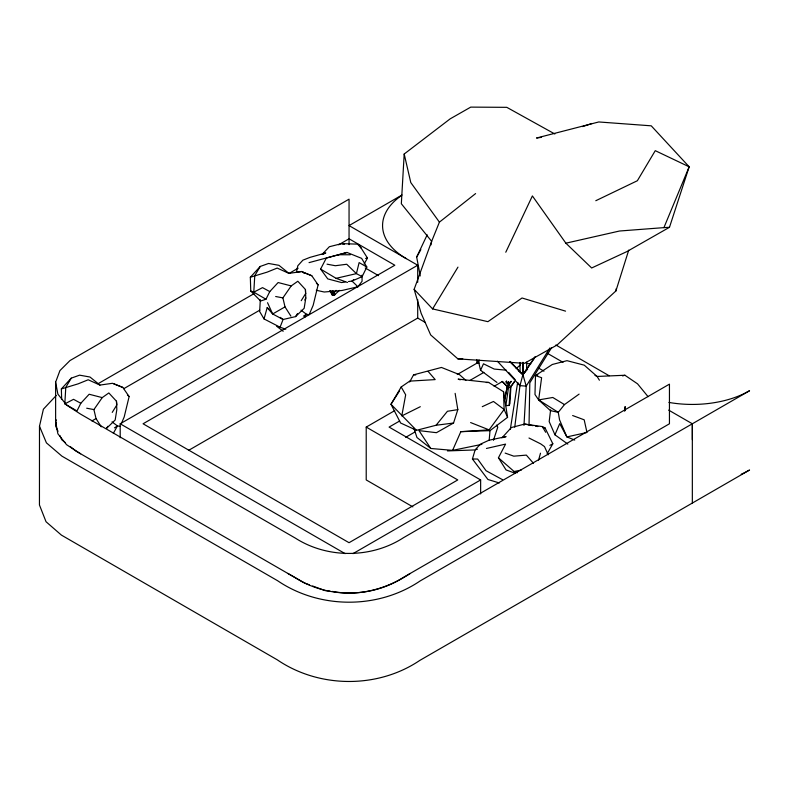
<?xml version="1.0" encoding="UTF-8"?>
<svg xmlns="http://www.w3.org/2000/svg" width="789" height="789" viewBox="0 0 789 789"><rect width="100%" height="100%" fill="white"/><g stroke="black" fill="none" stroke-linecap="round" stroke-linejoin="round"><path stroke-width="1.18" d="M692.338 439.651L692.338 423.782L668.668 410.122M529.034 425.084L529.813 382.803L551.58 347.712M285.786 329.21L280.065 327.228L264.029 318.924L267.175 307.68L272.669 313.983L283.073 319.496L295.559 316.616L304.159 308.302L305.807 297.946L305.432 289.494L297.818 281.249L291.2 285.914L282.896 297.887L285.007 306.882L290.914 316.162M523.235 362.368L522.91 374.667L519.961 385.643L514.744 427.174M479.071 359.863L478.923 363.325L480.56 370.268L496.932 382.428M339.477 290.382L334.013 295.323L332.327 290.599L334.102 293.774L334.013 295.323L332.366 295.224L329.694 290.549M260.321 299.721L259.65 311.507L264.029 318.924M554.845 133.992L506.794 107.334L470.747 107.117L450.174 118.843L404.195 154.013L401.335 203.74L431.642 241.345L431.001 244.915M523.975 425.429L526.214 386.127L522.91 374.667L522.565 362.398M112.235 412.4L116.94 404.787L116.447 401.197L108.833 392.952L102.225 397.617L89.157 394.244L80.803 403.287L76.997 410.941L64.816 403.879L65.783 387.34L71.266 378.148L79.581 375.16L89.985 377.024L99.956 385.081L112.502 383.296L122.798 387.419L129.13 396.561L124.189 416.977L121.506 423.229M508.402 381.817L508.501 387.547L505.848 405.605L509.112 405.457L510.453 387.458L508.274 381.837M489.16 440.449L490.008 430.646L507.583 417.312L503.52 391.729L488.667 382.458L458.143 379.105L460.234 379.854M624.681 411.237L625.135 406.562L625.213 410.152M550.633 409.816L549.183 421.592L554.953 434.808L567.814 444.099M574.717 440.075L566.887 436.919L559.559 419.876L558.257 412.341L538.64 399.924L541.609 377.714L535.484 375.584L534.981 394.5L538.64 399.924L550.446 410.645L558.257 412.341L564.47 404.589L579.106 394.115M510.315 429.394L517.653 382.458L519.961 385.643L526.214 386.127L549.903 347.939M475.609 193.581L439.414 222.143L431.642 241.345L414.146 289.326L421.139 313.292L430.676 334.93L457.876 358.867L524.429 363.334L557.034 345.03L615.903 290.954L616.298 288.527M504.822 398.938L507.455 385.713M504.447 400.664L507.238 386.679L502.129 381.403M291.2 285.914L278.132 282.541L269.779 291.585L265.982 299.238L260.646 301.003L250.754 291.033L250.34 277.235L267.096 272.156L277.186 268.073L288.942 273.379L301.487 271.594L311.783 275.726L318.115 284.868L313.174 305.274L309.15 314.653L306.428 314.229L301.023 310.166M741.236 474.219A80.863 46.689 0 0 0 744.175 472.867L749.55 470.027L419.748 660.442C377.684 688.817 319.141 688.343 277.264 659.821L61.384 535.09L46.028 521.726L39.45 504.98L39.489 426.257L43.405 409.185L56.275 395.447M56.483 422.44L55.654 426.011L58.011 431.317M538.591 460.105L540.495 453.202M499.299 482.976L487.937 479.495L472.424 459.001L475.146 449.799L480.383 444.177L488.933 440.252L506.084 436.593L502.948 437.56M615.903 290.954L628.725 250.143M481.911 444.345L452.6 450.361L430.784 448.477L418.998 430.616L436.435 432.688L453.547 423.022L457.817 409.639L455.135 393.356M505.779 252.233L532.388 195.928L565.881 243.19L591.661 267.984L626.782 251.642L669.486 227.291L689.162 166.804L651.241 125.826L598.772 121.96L536.51 138.026L541.333 137.355M493.45 440.311L497.77 427.155L496.508 425.153M80.626 453.793L66.572 444.7L57.883 433.782L55.624 421.819L55.624 382.182L59.925 370.593L69.974 360.573L349.054 199.163L349.054 244.629M55.624 421.819L56.344 419.886M280.065 327.228L283.073 319.496L280.273 317.405M565.881 243.19L619.503 231.019L663.924 227.626L689.162 166.804L655.264 150.669L637.364 180.73L595.794 200.722M509.112 405.457L509.911 403.564L510.937 386.324L514.448 381.403M554.953 434.808L559.717 423.644L566.887 436.919L586.977 432.48L584.185 419.817L572.636 415.527M452.6 450.361L460.825 431.672L489.072 429.867L490.008 430.646L460.825 431.672M480.56 370.268L483.489 363.798L494.22 369.074L506.351 370.189M420.251 275.933L416.671 257.076L427.184 234.816M304.771 300.047L305.807 297.946M348.501 281.555L352.002 281.052L362.102 276.653L366.836 267.037L361.618 258.358L347.022 252.46L309.041 262.629M345 282.058L341.509 282.551L327.76 278.892L320.61 269.088L326.33 258.023L347.022 252.46M515.227 473.262L506.045 469.938L498.431 457.798L505.581 444.099L486.468 448.458M409.659 381.975L413.564 374.844L441.455 367.447L459.504 374.647L465.885 380.397M113.369 433.299L117.443 425.932L120.165 426.356M304.682 317.385L306.428 314.229L303.449 316.162M416.671 257.076L420.862 249.61M364.143 263.99L367.487 258.062L359.685 245.823L357.644 244.146L342.298 243.643M547.152 453.734L552.823 443.773L545.061 427.934L542.339 426.583L524.646 424.068L511.361 427.539L501.903 437.885M428.131 371.412L435.193 379.598L409.698 381.126L401.197 386.975L390.979 404.274L400.595 422.993L416.484 430.311L436.07 425.261L453.547 423.022M288.942 273.379L278.961 265.321L268.556 263.467L260.252 266.445L254.768 275.637L253.792 292.177L265.982 299.238M414.146 289.326L432.599 308.913L457.965 267.126M301.22 300.698L305.925 293.084M107.876 426.277L106.574 428.319L115.184 420.004L116.821 409.649L116.447 401.197M295.559 316.616L297.512 313.558M399.569 390.861L390.979 404.274L416.484 430.311M535.11 356.628L522.91 374.667L518.314 370.682M101.268 426.829L96.031 418.574L93.911 409.59L102.225 397.617M534.212 358.541L522.91 374.667L509.793 361.776M514.675 381.551L510.453 387.458L508.501 387.547L507.238 386.679M316.31 290.273L324.22 292.009L341.923 290.5L357.93 286.772L362.072 281.239L362.003 275.193M507.85 384.894L511.094 381.294M505.976 382.034L508.826 384.213L511.016 381.481M436.07 425.261L447.432 411.276L457.817 409.639M527.624 369.124L522.91 374.667L510.207 361.47M61.66 399.283L61.355 388.938L71.266 378.148M250.34 277.235L260.252 266.445M506.124 381.708L508.826 384.213L511.272 381.59M322.277 254.216L329.338 246.74L340.927 243.801L344.438 244.186M336.035 290.382L333.708 293.143L332.396 291.151M516.154 368.621L520.355 364.883M336.144 290.49L333.491 292.827L335.128 294.682L334.102 293.774M353.788 279.582L352.002 281.052L357.93 286.772M114.464 427.865L117.443 425.932L112.038 421.868M402.025 195.001L349.054 225.595L417.706 265.232L417.706 282.304M98.122 383.681L254.038 293.656M289.08 273.428L298.143 268.191M322.316 254.236L324.378 253.052M338.629 244.817L349.054 238.801L394.825 265.232L120.194 423.782L120.194 437.777M123.834 388.652L259.808 310.146M417.706 265.232L143.075 423.782L349.044 542.704L457.758 479.939L366.214 427.086L366.214 479.939L412.844 506.863M188.463 450.44L417.706 318.085L425.163 322.385M366.214 427.086L394.796 410.586M457.275 374.509L477.394 362.901M399.648 421.001L389.095 427.086L480.639 479.939L480.639 493.934M469.751 380.525L483.884 372.369M405.684 437.333L414.935 431.997M494.141 386.265L502.287 381.56M352.989 553.641L480.639 479.939M285.007 306.882L272.669 313.983L267.54 302.71M91.909 420.941L96.031 418.574M410.201 573.465C387.527 588.702 359.537 596.662 332.376 591.415M549.903 445.371L552.823 443.773M64.816 403.879L73.545 399.323L80.803 403.287M332.001 294.514L333.057 293.991M420.31 406.7L401.779 415.921L405.674 394.816L401.197 386.975M322.573 254.531L325.798 252.973L309.959 257.382L302.868 260.183L297.818 265.755L296.368 272.323L301.546 271.455M482.266 406.68L493.47 401.463L504.122 409.461L507.583 417.312M61.355 388.938L78.111 383.858L88.2 379.775L99.956 385.081M582.667 126.585L592.006 123.459M622.59 375.929L624.927 375.258L637.561 383.849L648.085 396.689M475.146 449.799L477.473 449.158M537.842 374.962L535.484 375.584L552.27 364.498L566.985 360.672L584.255 365.169L597.095 376.452L599.393 380.209M320.61 269.088L336.094 278.33L356.411 273.625L362.102 276.653M365.593 258.437L367.487 258.062M498.431 457.798L514.103 471.497L521.233 470.086M538.64 399.924L552.793 397.478L564.47 404.589M663.924 227.626L669.486 227.291M457.876 358.867L462.748 358.61M624.927 375.258L597.095 376.452L594.985 375.396M447.471 450.923L473.873 449.977M486.31 382.497L488.667 382.458M337.544 254.719L350.257 254.778M472.424 459.001L477.641 459.05L486.054 470.727L502.583 479.712M413.564 374.844L415.734 374.972M329.95 591.148L325.098 590.616L312.651 586.02M327.041 264.177L335.364 265.725L346.726 264.256L356.411 273.625L359.123 262.599L366.836 267.037M526.214 363.265L530.652 364.114M524.646 424.068L533.048 425.656M535.455 426.109L537.851 426.563M542.654 427.48L545.061 427.934M275.667 296.506L282.896 297.887M86.691 408.209L93.911 409.59M432.599 308.913L487.908 321.675L522.022 297.995L565.555 311.142M505.147 453.073L513.787 456.17L526.342 455.115L533.502 463.35M336.094 278.33L347.495 282.462M309.258 584.767L304.732 583.101L287.807 573.406M250.754 291.033L253.792 292.177L262.53 287.63L269.779 291.585M514.103 471.497L517.318 472.759M470.609 422.559L489.072 429.867L504.122 409.461L503.52 391.729M311.783 275.726L302.71 272.087L304.633 273.467M113.724 383.789L122.798 387.419M528.985 438.013L540.702 443.891L544.489 446.594L548.217 454.789M555.86 344.99L609.157 375.761M547.221 353.216L563.04 362.348M365.248 267.974L378.562 275.657M538.522 368.019L543.986 371.175M120.194 423.782L345.128 553.651M267.175 307.68L269.049 309.071M276.614 326.212L283.192 331.262M430.784 448.477L416.947 437.481L413.909 428.319M65.507 442.777L61.798 439.808L59.905 435.567M70.142 446.495L75.705 450.953L295.431 577.814C327.563 598.348 371.461 598.101 403.445 577.361L669.447 423.782L669.447 384.144L403.445 537.723C371.461 558.464 327.563 558.711 295.431 538.167L80.626 414.156L66.572 405.063L57.883 394.135L55.624 382.182M506.282 381.827L508.826 384.213M316.409 283.251L318.115 284.868M127.423 394.954L129.13 396.561M502.415 381.481L508.501 387.547M497.405 361.224L519.961 385.643M508.688 372.408L515.207 379.726M357.644 244.146L361.204 248.14M439.414 222.143L410.783 182.555L404.195 154.013M476.645 359.508L478.923 363.325L476.881 362.832L476.862 360.603M542.339 426.583L545.672 432.283M332.711 291.338L333.491 292.827L332.869 290.579M39.489 426.257L46.423 442.866L61.927 456.15L277.6 580.724C319.584 609.246 378.148 609.394 420.192 580.911L749.55 390.752L744.175 393.583A80.863 46.689 0 0 1 668.934 402.429M330.68 290.51L332.366 295.224M508.649 381.777L509.142 384.184M506.469 380.89L506.962 383.306M305.432 289.494L305.54 291.91M526.648 362.2L526.677 369.528M520.02 362.437L520.059 370.998M692.338 423.782L692.338 503.066M417.706 299.583L417.706 318.085M406.266 258.624A80.892 46.709 0 0 1 382.566 225.595A80.863 46.689 0 0 1 401.354 195.662"/></g></svg>
